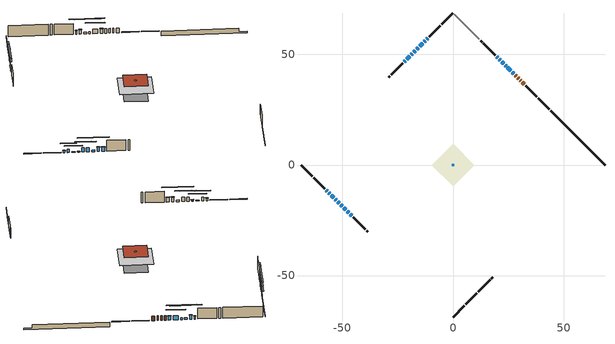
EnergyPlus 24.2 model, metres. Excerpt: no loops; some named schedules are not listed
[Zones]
conditioned space
 floor adiabatic (AdiabaticFloorConstruction): -9.62,0 0,9.62 9.62,0 0,-9.62 z3.72
 floor foundation (Slab1 construction): -6.8,0 0,6.8 6.8,0 0,-6.8 z-0.85
 wall outside (RimJoist1 construction): 0,-68.72 5.02,-63.7 / -68.72,0 -63.7,-5.02 / 0,68.72 -5.02,63.7 / 43.58,25.14 38.56,30.16 z1.28:1.58
 wall outside (RimJoist2 construction): 5.68,-63.05 10.7,-58.03 / -63.05,-5.68 -58.03,-10.7 / -5.68,63.05 -10.7,58.03 / 37.9,30.82 32.88,35.84 z1.28:1.58
 wall outside (AdiabaticWallConstruction 1): 32.23,36.49 31.36,37.36 / 30.71,38.01 30.31,38.41 / 29.66,39.06 29.27,39.46 / 28.61,40.11 28.16,40.56 z1.28:3.31
 wall outside (AdiabaticWallConstruction): -57.37,-11.35 -56.94,-11.79 z1.28:2.25; 27.51,41.21 26.79,41.93 z1.28:3.11; -11.35,57.37 -11.96,56.76 / -56.28,-12.44 -55.71,-13.02 z1.28:2.83; -55.05,-13.67 -53.99,-14.73 z1.28:1.59; -12.62,56.1 -13,55.72 z1.28:2.48; 26.13,42.59 24.63,44.1 / -52.14,-16.59 -51.51,-17.22 / -50.85,-17.87 -50.02,-18.7 / -47.78,-20.94 -47.15,-21.57 / -46.49,-22.23 -45.67,-23.06 z1.28:3.16; -13.65,55.07 -15.06,53.67 / -19.55,49.17 -20.95,47.77 z1.28:3.21; -53.33,-15.39 -52.79,-15.93 z1.28:1.56; 23.97,44.75 23.59,45.13 z1.28:2.17; 22.94,45.79 22.07,46.65 / -15.71,53.01 -16.36,52.36 z1.28:2.07; -17.02,51.71 -17.66,51.06 / -18.32,50.4 -18.9,49.83 z1.28:2.04; -49.37,-19.35 -48.43,-20.29 z1.28:2.02; 21.42,47.31 20.8,47.92 z1.28:3.06; 20.15,48.57 19.81,48.92 z1.28:2.68; -21.61,47.11 -21.99,46.73 z1.28:2.45
 wall outside (Wall1 construction): 11.35,-57.37 16.73,-51.99 / -45.01,-23.71 -39.63,-29.09 / -22.64,46.08 -28.02,40.7 / 19.15,49.57 13.78,54.95 z1.28:6.16
 wall outside (Wall2 construction): 17.39,-51.34 17.87,-50.85 / -38.98,-29.75 -38.49,-30.23 / -28.68,40.05 -29.16,39.56 / 13.12,55.6 12.64,56.09 z1.28:6.16
 wall foundation (FoundationWall1 construction): 44.24,24.48,-0.85 44.24,24.48,1.28 66.27,2.45,1.28 66.27,2.45,-0.24 68.72,0,-0.24 68.72,0,-0.85
 wall adiabatic (Wall4 construction): 11.98,56.74 0.66,68.07 z1.28:6.16
 window (WindowConstruction 11): -57.37,-11.35 -56.94,-11.79 z1.28:2.25
 window (WindowConstruction 5): 27.51,41.21 26.79,41.93 z1.28:3.11
 window (WindowConstruction 6): -11.35,57.37 -11.96,56.76 z1.28:2.83
 window (WindowConstruction 14): -56.28,-12.44 -55.71,-13.02 z1.28:2.83
 window (WindowConstruction 15): -55.05,-13.67 -53.99,-14.73 z1.28:1.58
 window (WindowConstruction 16): -12.62,56.1 -13,55.72 z1.28:2.47
 window (WindowConstruction 7): 26.13,42.59 24.63,44.1 z1.28:3.16
 window (WindowConstruction 8): -13.66,55.07 -15.06,53.67 z1.28:3.21
 window (WindowConstruction 12): -53.33,-15.39 -52.79,-15.93 z1.28:1.56
 window (WindowConstruction 9): -52.14,-16.59 -51.51,-17.22 z1.28:3.16
 window (WindowConstruction 10): -50.85,-17.87 -50.02,-18.7 z1.28:3.16
 window (WindowConstruction 22): 23.97,44.75 23.59,45.13 z1.28:2.17
 window (WindowConstruction 17): 22.93,45.79 22.07,46.65 z1.28:2.07
 window (WindowConstruction 18): -15.71,53.01 -16.36,52.36 z1.28:2.07
 window (WindowConstruction 19): -17.02,51.71 -17.66,51.06 z1.28:2.04
 window (WindowConstruction 20): -18.32,50.4 -18.89,49.83 z1.28:2.04
 window (WindowConstruction 21): -49.37,-19.35 -48.43,-20.29 z1.28:2.02
 window (WindowConstruction): 21.42,47.31 20.81,47.92 z1.28:3.06
 window (WindowConstruction 1): 20.15,48.57 19.81,48.91 z1.28:2.68
 window (WindowConstruction 2): -19.55,49.17 -20.95,47.77 z1.28:3.21
 window (WindowConstruction 3): -47.78,-20.94 -47.15,-21.57 z1.28:3.16
 window (WindowConstruction 4): -46.49,-22.23 -45.67,-23.06 z1.28:3.16
 window (WindowConstruction 13): -21.61,47.11 -21.99,46.74 z1.28:2.45
 door (Door): 32.23,36.49 31.37,37.36 z1.28:3.31
 door (Door 1): 30.71,38.01 30.31,38.41 z1.28:3.31
 door (Door 2): 29.66,39.07 29.27,39.45 z1.28:3.31
 door (Door 3): 28.61,40.11 28.17,40.56 z1.28:3.31
 ceiling adiabatic (AdiabaticFloorConstruction): 0,-9.62 9.62,0 0,9.62 -9.62,0 z3.72
 roof outside (Roof1 construction): 0,6.78 -6.78,0 0,-6.78 6.78,0 z6.16
 roof outside (AdiabaticRoofConstruction): 0.36,-0.36 0.36,0.36 -0.36,0.36 -0.36,-0.36 z6.16
 skylight (SkylightConstruction): 0.35,-0.35 0.35,0.35 -0.35,0.35 -0.35,-0.35 z6.16
shading: -56.8,-11.93 -57.51,-11.21 -57.8,-11.5 -57.09,-12.22 z2.45; 26.65,42.07 27.65,41.07 27.94,41.36 26.94,42.36 z3.31; -14.01,54.72 -9.31,59.41 -9.6,59.7 -14.3,55.01 z5.72; -53.66,-15.06 -58.32,-10.4 -58.61,-10.69 -53.95,-15.35 z5.72; -51.95,-16.78 -57.09,-11.63 -57.38,-11.92 -52.24,-17.07 z4.47; -15.04,53.68 -10.58,58.14 -10.87,58.44 -15.33,53.97 z5.36; 22.58,46.14 28.18,40.55 28.47,40.84 22.87,46.43 z6.05; -17.1,51.62 -11.61,57.11 -11.9,57.4 -17.39,51.91 z6.1; -52.65,-16.07 -53.47,-15.25 -53.77,-15.54 -52.94,-16.36 z1.76; -49.46,-19.26 -54.18,-14.54 -54.47,-14.83 -49.76,-19.55 z6.05; -47.98,-20.74 -52.89,-15.83 -53.18,-16.12 -48.27,-21.03 z6.05; 19.46,49.26 28.1,40.62 28.39,40.92 19.75,49.55 z8.01; 17.94,50.78 27.06,41.66 27.35,41.95 18.23,51.07 z7.91; -20.49,48.23 -11.58,57.14 -11.87,57.43 -20.78,48.52 z7.91; -21.79,46.93 -12.89,55.84 -13.18,56.13 -22.08,47.22 z7.88; -23.02,45.7 -14.19,54.53 -14.48,54.82 -23.32,45.99 z7.88; -44.31,-24.42 -53.5,-15.22 -53.79,-15.52 -44.6,-24.71 z7.86; 20.66,48.06 21.56,47.16 21.85,47.46 20.95,48.35 z3.26; 19.67,49.06 20.29,48.43 20.58,48.72 19.96,49.35 z2.88; -21.09,47.63 -19.41,49.31 -19.7,49.6 -21.39,47.92 z3.41; -47.01,-21.72 -47.92,-20.8 -48.21,-21.09 -47.3,-22.01 z3.36; -45.52,-23.2 -46.63,-22.09 -46.92,-22.38 -45.81,-23.49 z3.36; -22.13,46.59 -21.47,47.26 -21.76,47.55 -22.42,46.88 z2.65
[Building]
Building 1: Terrain=Suburbs
[Site:Location]
Montreal Intl AP_QC: Latitude {deg}=45.47; Longitude {deg}=-73.74; Time Zone {hr}=-5; Elevation {m}=36; Keep Site Location Information=Yes
[Site:GroundTemperature:Shallow]
2.07863, -0.316383, -0.508184, 0.628371, 5.19101, 9.73239, 13.6695, 16.1636, 16.3755, 14.347, 10.5102, 6.10817
[Site:WaterMainsTemperature]
Calculation Method=Schedule; Temperature Schedule=mains temperature schedule
[Material] Roughness=Rough; Thermal Absorptance=0.9
Name | Thickness {m} | Conductivity {W/m-K} | Density {kg/m3} | Specific Heat {J/kg-K} | Solar Absorptance | Visible Absorptance
asphalt or fiberglass shingles | 0.00635 | 0.162714 | 1121.4 | 1465.45 | 0.4 | 0.4
asphalt or fiberglass shingles 1 | 0.00635 | 0.162714 | 1121.4 | 1465.45 | 0.7 | 0.7
concrete 4.0 in. | 0.1016 | 1.803125 | 2242.8 | 837.4 | 0.7 | 0.7
concrete 8.0 in. | 0.2032 | 1.803125 | 2242.8 | 837.4 | 0.7 | 0.7
door material | 0.04445 | 0.188738 | 512.64 | 1214.23 | 0.7 | 0.7
door material 1 | 0.04445 | 0.0451087 | 512.64 | 1214.23 | 0.7 | 0.7
floor covering | 0.0127 | 0.0433444 | 54.468 | 1339.84 | 0.6 | 0.6
floor rigid ins; roof rigid ins 1; wall rigid ins | 0.512978 | 0.029427 | 32.04 | 1214.23 | 0.7 | 0.7
floor stud and cavity | 0.1397 | 1.75129 | 37.0049 | 1207.88 | 0.7 | 0.7
furniture material conditioned space 1 | 0.1524 | 0.115458 | 640.8 | 1214.23 | 0.6 | 0.6
gypsum board | 0.0127 | 0.160291 | 801 | 837.4 | 0.6 | 0.6
gypsum board 1 | 0.00254 | 0.160291 | 801 | 837.4 | 0.6 | 0.6
osb sheathing 0.5 in. | 0.0127 | 0.115458 | 512.64 | 1214.23 | 0.7 | 0.7
osb sheathing 0.5 in. 1 | 0.0127 | 0.115458 | 512.64 | 1214.23 | 0.4 | 0.4
osb sheathing 0.75 in. | 0.01905 | 0.115458 | 512.64 | 1214.23 | 0.7 | 0.7
osb sheathing 2.0 in. | 0.0508 | 0.115458 | 512.64 | 1214.23 | 0.7 | 0.7
rim joist rigid ins; roof rigid ins | 0.051816 | 0.029427 | 32.04 | 1214.23 | 0.7 | 0.7
rim joist stud and cavity | 0.0508 | 0.177588 | 50.32683 | 1063.81 | 0.6 | 0.6
rim joist stud and cavity 1 | 0.0508 | 0.275866 | 125.044 | 1163.47 | 0.6 | 0.6
roof stud and cavity | 0.2032 | 1.13207 | 78.34581 | 1123.46 | 0.7 | 0.7
roof stud and cavity 1 | 0.18415 | 1.7868 | 37.0049 | 1207.88 | 0.6 | 0.6
wall stud and cavity | 0.1397 | 0.162248 | 139.0536 | 1170.24 | 0.7 | 0.7
wall stud and cavity 1 | 0.0889 | 0.241317 | 50.32683 | 1063.81 | 0.7 | 0.7
wall stud and cavity 2 | 0.1397 | 0.136428 | 139.0536 | 1170.24 | 0.7 | 0.7
wall stud and cavity 3 | 0.0889 | 0.380278 | 52.3479 | 1209.89 | 0.7 | 0.7
wall stud and cavity 4 | 0.0889 | 0.391764 | 83.0341 | 1211.67 | 0.7 | 0.7
wood siding | 0.0254 | 0.102417 | 544.68 | 1172.36 | 0.4 | 0.4
wood siding 1 | 0.00254 | 0.102417 | 544.68 | 1172.36 | 0.4 | 0.4
wood siding 2; wood siding 3; wood siding 4 | 0.0254 | 0.102417 | 544.68 | 1172.36 | 0.7 | 0.7
[WindowMaterial:SimpleGlazingSystem]
Name | U-Factor {W/m2-K} | Solar Heat Gain Coefficient
SkylightMaterial | 5.78302 | 0.6866
WindowMaterial | 2.01228 | 0.38
WindowMaterial 1 | 2.15253 | 0.31
WindowMaterial 10 | 2.46823 | 0.32
WindowMaterial 11 | 5.2107 | 0.66
WindowMaterial 12 | 4.91147 | 0.61
WindowMaterial 13 | 2.21101 | 0.4
WindowMaterial 14 | 2.01796 | 0.37
WindowMaterial 15 | 2.126411 | 0.33
WindowMaterial 16 | 2.13095 | 0.33
WindowMaterial 17 | 2.1565 | 0.31
WindowMaterial 18 | 2.02194 | 0.37
WindowMaterial 19 | 2.24735 | 0.39
WindowMaterial 2 | 1.98389 | 0.39
WindowMaterial 3 | 2.00206 | 0.38
WindowMaterial 4 | 1.96686 | 0.4
WindowMaterial 5 | 5.780204 | 0.76
WindowMaterial 6 | 5.68481 | 0.74
WindowMaterial 7 | 1.97765 | 0.39
WindowMaterial 8 | 5.38785 | 0.69
WindowMaterial 9 | 4.672994 | 0.56
[Construction]
AdiabaticFloorConstruction: floor stud and cavity, floor rigid ins, osb sheathing 0.75 in., floor covering
AdiabaticRoofConstruction: asphalt or fiberglass shingles 1, roof rigid ins 1, osb sheathing 0.75 in., roof stud and cavity 1
AdiabaticWallConstruction: wood siding 3, wall rigid ins, wall stud and cavity 3, gypsum board
AdiabaticWallConstruction 1: wood siding 4, wall rigid ins, wall stud and cavity 3, gypsum board
Door: door material
Door 1; Door 2; Door 3: door material 1
FoundationWall1 construction: concrete 8.0 in.
furniture construction conditioned space 1: furniture material conditioned space 1
PartitionWallConstruction: gypsum board, wall stud and cavity 4, gypsum board
RimJoist1 construction: wood siding 2, rim joist stud and cavity
RimJoist2 construction: wood siding 2, rim joist rigid ins, osb sheathing 2.0 in., rim joist stud and cavity 1
Roof1 construction: asphalt or fiberglass shingles, roof rigid ins, osb sheathing 0.75 in., roof stud and cavity, gypsum board
SkylightConstruction: SkylightMaterial
Slab1 construction: concrete 4.0 in.
Wall1 construction: wood siding, osb sheathing 0.5 in., wall stud and cavity, gypsum board
Wall2 construction: wood siding 1, wall stud and cavity 1, gypsum board 1
Wall4 construction: osb sheathing 0.5 in. 1, wall stud and cavity 2, gypsum board
WindowConstruction: WindowMaterial
WindowConstruction 1: WindowMaterial 1
WindowConstruction 10; WindowConstruction 4: WindowMaterial 4
WindowConstruction 11: WindowMaterial 8
WindowConstruction 12: WindowMaterial 9
WindowConstruction 13: WindowMaterial 10
WindowConstruction 14: WindowMaterial 11
WindowConstruction 15: WindowMaterial 12
WindowConstruction 16: WindowMaterial 13
WindowConstruction 17: WindowMaterial 14
WindowConstruction 18: WindowMaterial 15
WindowConstruction 19: WindowMaterial 16
WindowConstruction 2; WindowConstruction 8: WindowMaterial 2
WindowConstruction 20: WindowMaterial 17
WindowConstruction 21: WindowMaterial 18
WindowConstruction 22: WindowMaterial 19
WindowConstruction 3; WindowConstruction 9: WindowMaterial 3
WindowConstruction 5: WindowMaterial 5
WindowConstruction 6: WindowMaterial 6
WindowConstruction 7: WindowMaterial 7
[Zone]
conditioned space: Multiplier=1; Volume {m3}=765.8; Part of Total Floor Area=Yes
[Space]
conditioned space 1: Zone=conditioned space; Volume {m3}=765.8
[SurfaceProperty:ExposedFoundationPerimeter]
Slab1: Exposed Perimeter Calculation Method=TotalExposedPerimeter; Total Exposed Perimeter {m}=34.625
[InternalMass] Zone or ZoneList=conditioned space; Space or SpaceList=conditioned space 1
Name | Construction | Surface Area {m2}
furniture mass conditioned space 1 | furniture construction conditioned space 1 | 111
partition wall mass | PartitionWallConstruction | 277.5
[Lights]
interior lighting: Zone or ZoneList or Space or SpaceList=conditioned space 1; Schedule=interior lighting schedule; Design Level Calculation Method=LightingLevel; Lighting Level {W}=343.2; Return Air Fraction=0; Fraction Radiant=0.6; Fraction Visible=0.2; Fraction Replaceable=1
[People]
occupants: Zone or ZoneList or Space or SpaceList=conditioned space 1; Number of People Schedule=occupants schedule; Number of People Calculation Method=People; Number of People=3; Fraction Radiant=0.314171; Sensible Heat Fraction=0.56303; Activity Level Schedule=occupants activity schedule; Carbon Dioxide Generation Rate {m3/s-W}=0; Enable ASHRAE 55 Comfort Warnings=No; Mean Radiant Temperature Calculation Type=EnclosureAveraged
[ElectricEquipment] Zone or ZoneList or Space or SpaceList=conditioned space 1; Design Level Calculation Method=EquipmentLevel
Name | Schedule | Design Level {W} | Fraction Latent | Fraction Radiant | Fraction Lost
clothes dryer | clothes dryer schedule | 140.772 | 0.015 | 0.081 | 0.85
clothes washer | clothes washer schedule | 32.1985 | 0.03 | 0.162 | 0.7
cooking range | cooking range schedule | 208.969 | 0.08 | 0.432 | 0.2
dishwasher | dishwasher schedule | 66.8632 | 0.3 | 0.18 | 0.4
fridge | fridge schedule | 72.9452 | 0 | 0.6 | 0
mech vent bath fan 0 | mech vent bath fan 0 schedule | 50.2 | 0 | 0 | 1
mech vent bath fan 1 | mech vent bath fan 1 schedule | 50.2 | 0 | 0 | 1
mech vent house fan | mech vent house fan schedule | 0 | 0 | 0 | 1
mech vent house fan cfis | mech vent house fan cfis schedule | 0 | 0 | 0 | 0
mech vent range fan 0 | mech vent range fan 0 schedule | 57 | 0 | 0 | 1
misc plug loads | misc plug loads schedule | 494.7 | 0.045 | 0.513 | 0.1
whole house fan | Always On Discrete | 0 | 0 | 0 | 1
[OtherEquipment] Zone or ZoneList or Space or SpaceList=conditioned space 1; Design Level Calculation Method=EquipmentLevel
Name | Fuel Type | Schedule | Design Level {W} | Fraction Latent | Fraction Radiant | Fraction Lost
clothes dryer 1 | Electricity | clothes dryer schedule | 0 | 0.015 | 0.081 | 0.85
cooking range 1 | Electricity | cooking range schedule | 0 | 0.08 | 0.432 | 0.2
general water use latent | None | general water use schedule | 59.3978 | 1 | 0 | 0
general water use sensible | None | general water use schedule | -58.539 | 0 | 0.6 | 0
mech vent house fan latent load | None | Always On Discrete | 0 | 1 | 0 | 0
mech vent house fan sensible load | None | Always On Discrete | 0 | 0 | 0 | 0
water heater energy adjustment1 | NaturalGas | Always On Discrete | 0.01 | 0 | 0 | 1
[ZoneInfiltration:DesignFlowRate] Zone or ZoneList or Space or SpaceList=conditioned space 1; Schedule=Always On Discrete; Design Flow Rate Calculation Method=Flow/Zone; Design Flow Rate {m3/s}=0
infil flow; natural vent flow; whole house fan flow
[Foundation:Kiva]
Foundation Kiva 1: Initial Indoor Air Temperature {C}=18; Wall Height Above Grade {m}=1.28001; Wall Depth Below Slab {m}=0.2032
[Foundation:Kiva:Settings]
Soil Conductivity {W/m-K}=0.849921; Soil Density {kg/m3}=1842.3; Soil Specific Heat {J/kg-K}=418.7; Ground Solar Absorptivity=0.9; Ground Thermal Absorptivity=0.9; Ground Surface Roughness {m}=0.03; Far-Field Width {m}=40; Deep-Ground Boundary Condition=ZeroFlux; Deep-Ground Depth {m}=40; Minimum Cell Dimension {m}=0.2; Maximum Cell Growth Coefficient=3; Simulation Timestep=Timestep
[Exterior:Lights]
exterior lighting: Schedule=exterior lighting schedule; Design Level {W}=75.6
[Schedule:Week:Daily]
interior lighting schedule Week Rule - Jan1-Jan27: interior lighting schedule day, interior lighting schedule day, interior lighting schedule day, interior lighting schedule day, interior lighting schedule day, interior lighting schedule day, interior lighting schedule day, interior lighting schedule default day, interior lighting schedule default day, interior lighting schedule default day, interior lighting schedule default day, interior lighting schedule default day
interior lighting schedule Week Rule - Jan28-Feb3: interior lighting schedule day, interior lighting schedule day, interior lighting schedule day, interior lighting schedule day, interior lighting schedule day 1, interior lighting schedule day 1, interior lighting schedule day 1, interior lighting schedule default day, interior lighting schedule default day, interior lighting schedule default day, interior lighting schedule default day, interior lighting schedule default day
interior lighting schedule Week Rule - Feb4-Feb24: interior lighting schedule day 1, interior lighting schedule day 1, interior lighting schedule day 1, interior lighting schedule day 1, interior lighting schedule day 1, interior lighting schedule day 1, interior lighting schedule day 1, interior lighting schedule default day, interior lighting schedule default day, interior lighting schedule default day, interior lighting schedule default day, interior lighting schedule default day
interior lighting schedule Week Rule - Feb25-Mar3: interior lighting schedule day 1, interior lighting schedule day 1, interior lighting schedule day 1, interior lighting schedule day 1, interior lighting schedule day 2, interior lighting schedule day 2, interior lighting schedule day 2, interior lighting schedule default day, interior lighting schedule default day, interior lighting schedule default day, interior lighting schedule default day, interior lighting schedule default day
interior lighting schedule Week Rule - Mar4-Mar31: interior lighting schedule day 2, interior lighting schedule day 2, interior lighting schedule day 2, interior lighting schedule day 2, interior lighting schedule day 2, interior lighting schedule day 2, interior lighting schedule day 2, interior lighting schedule default day, interior lighting schedule default day, interior lighting schedule default day, interior lighting schedule default day, interior lighting schedule default day
interior lighting schedule Week Rule - Apr1-Apr28: interior lighting schedule day 3, interior lighting schedule day 3, interior lighting schedule day 3, interior lighting schedule day 3, interior lighting schedule day 3, interior lighting schedule day 3, interior lighting schedule day 3, interior lighting schedule default day, interior lighting schedule default day, interior lighting schedule default day, interior lighting schedule default day, interior lighting schedule default day
interior lighting schedule Week Rule - Apr29-May5: interior lighting schedule day 3, interior lighting schedule day 3, interior lighting schedule day 4, interior lighting schedule day 4, interior lighting schedule day 4, interior lighting schedule day 4, interior lighting schedule day 4, interior lighting schedule default day, interior lighting schedule default day, interior lighting schedule default day, interior lighting schedule default day, interior lighting schedule default day
interior lighting schedule Week Rule - May6-May26: interior lighting schedule day 4, interior lighting schedule day 4, interior lighting schedule day 4, interior lighting schedule day 4, interior lighting schedule day 4, interior lighting schedule day 4, interior lighting schedule day 4, interior lighting schedule default day, interior lighting schedule default day, interior lighting schedule default day, interior lighting schedule default day, interior lighting schedule default day
interior lighting schedule Week Rule - May27-Jun2: interior lighting schedule day 4, interior lighting schedule day 4, interior lighting schedule day 4, interior lighting schedule day 4, interior lighting schedule day 4, interior lighting schedule day 5, interior lighting schedule day 5, interior lighting schedule default day, interior lighting schedule default day, interior lighting schedule default day, interior lighting schedule default day, interior lighting schedule default day
interior lighting schedule Week Rule - Jun3-Jun30: interior lighting schedule day 5, interior lighting schedule day 5, interior lighting schedule day 5, interior lighting schedule day 5, interior lighting schedule day 5, interior lighting schedule day 5, interior lighting schedule day 5, interior lighting schedule default day, interior lighting schedule default day, interior lighting schedule default day, interior lighting schedule default day, interior lighting schedule default day
interior lighting schedule Week Rule - Jul1-Jul28: interior lighting schedule day 6, interior lighting schedule day 6, interior lighting schedule day 6, interior lighting schedule day 6, interior lighting schedule day 6, interior lighting schedule day 6, interior lighting schedule day 6, interior lighting schedule default day, interior lighting schedule default day, interior lighting schedule default day, interior lighting schedule default day, interior lighting schedule default day
interior lighting schedule Week Rule - Jul29-Aug4: interior lighting schedule day 6, interior lighting schedule day 6, interior lighting schedule day 6, interior lighting schedule day 7, interior lighting schedule day 7, interior lighting schedule day 7, interior lighting schedule day 7, interior lighting schedule default day, interior lighting schedule default day, interior lighting schedule default day, interior lighting schedule default day, interior lighting schedule default day
interior lighting schedule Week Rule - Aug5-Aug25: interior lighting schedule day 7, interior lighting schedule day 7, interior lighting schedule day 7, interior lighting schedule day 7, interior lighting schedule day 7, interior lighting schedule day 7, interior lighting schedule day 7, interior lighting schedule default day, interior lighting schedule default day, interior lighting schedule default day, interior lighting schedule default day, interior lighting schedule default day
interior lighting schedule Week Rule - Aug26-Sep1: interior lighting schedule day 7, interior lighting schedule day 7, interior lighting schedule day 7, interior lighting schedule day 7, interior lighting schedule day 7, interior lighting schedule day 7, interior lighting schedule day 8, interior lighting schedule default day, interior lighting schedule default day, interior lighting schedule default day, interior lighting schedule default day, interior lighting schedule default day
interior lighting schedule Week Rule - Sep2-Sep29: interior lighting schedule day 8, interior lighting schedule day 8, interior lighting schedule day 8, interior lighting schedule day 8, interior lighting schedule day 8, interior lighting schedule day 8, interior lighting schedule day 8, interior lighting schedule default day, interior lighting schedule default day, interior lighting schedule default day, interior lighting schedule default day, interior lighting schedule default day
interior lighting schedule Week Rule - Sep30-Oct6: interior lighting schedule day 8, interior lighting schedule day 9, interior lighting schedule day 9, interior lighting schedule day 9, interior lighting schedule day 9, interior lighting schedule day 9, interior lighting schedule day 9, interior lighting schedule default day, interior lighting schedule default day, interior lighting schedule default day, interior lighting schedule default day, interior lighting schedule default day
interior lighting schedule Week Rule - Oct7-Oct27: interior lighting schedule day 9, interior lighting schedule day 9, interior lighting schedule day 9, interior lighting schedule day 9, interior lighting schedule day 9, interior lighting schedule day 9, interior lighting schedule day 9, interior lighting schedule default day, interior lighting schedule default day, interior lighting schedule default day, interior lighting schedule default day, interior lighting schedule default day
interior lighting schedule Week Rule - Oct28-Nov3: interior lighting schedule day 9, interior lighting schedule day 9, interior lighting schedule day 9, interior lighting schedule day 9, interior lighting schedule day 10, interior lighting schedule day 10, interior lighting schedule day 10, interior lighting schedule default day, interior lighting schedule default day, interior lighting schedule default day, interior lighting schedule default day, interior lighting schedule default day
interior lighting schedule Week Rule - Nov4-Nov24: interior lighting schedule day 10, interior lighting schedule day 10, interior lighting schedule day 10, interior lighting schedule day 10, interior lighting schedule day 10, interior lighting schedule day 10, interior lighting schedule day 10, interior lighting schedule default day, interior lighting schedule default day, interior lighting schedule default day, interior lighting schedule default day, interior lighting schedule default day
interior lighting schedule Week Rule - Nov25-Dec1: interior lighting schedule day 10, interior lighting schedule day 10, interior lighting schedule day 10, interior lighting schedule day 10, interior lighting schedule day 10, interior lighting schedule day 10, interior lighting schedule day 11, interior lighting schedule default day, interior lighting schedule default day, interior lighting schedule default day, interior lighting schedule default day, interior lighting schedule default day
interior lighting schedule Week Rule - Dec2-Dec31: interior lighting schedule day 11, interior lighting schedule day 11, interior lighting schedule day 11, interior lighting schedule day 11, interior lighting schedule day 11, interior lighting schedule day 11, interior lighting schedule day 11, interior lighting schedule default day, interior lighting schedule default day, interior lighting schedule default day, interior lighting schedule default day, interior lighting schedule default day
occupants schedule Week Rule - Jan1-Dec31: occupants schedule day, occupants schedule day, occupants schedule day, occupants schedule day, occupants schedule day, occupants schedule day, occupants schedule day, occupants schedule default day, occupants schedule default day, occupants schedule default day, occupants schedule default day, occupants schedule default day
clothes dryer schedule Week Rule - Jan1-Dec31: clothes dryer schedule day, clothes dryer schedule day, clothes dryer schedule day, clothes dryer schedule day, clothes dryer schedule day, clothes dryer schedule day, clothes dryer schedule day, clothes dryer schedule default day, clothes dryer schedule default day, clothes dryer schedule default day, clothes dryer schedule default day, clothes dryer schedule default day
clothes washer schedule Week Rule - Jan1-Dec31: clothes washer schedule day, clothes washer schedule day, clothes washer schedule day, clothes washer schedule day, clothes washer schedule day, clothes washer schedule day, clothes washer schedule day, clothes washer schedule default day, clothes washer schedule default day, clothes washer schedule default day, clothes washer schedule default day, clothes washer schedule default day
cooking range schedule Week Rule - Jan1-Dec31: cooking range schedule day, cooking range schedule day, cooking range schedule day, cooking range schedule day, cooking range schedule day, cooking range schedule day, cooking range schedule day, cooking range schedule default day, cooking range schedule default day, cooking range schedule default day, cooking range schedule default day, cooking range schedule default day
dishwasher schedule Week Rule - Jan1-Dec31: dishwasher schedule day, dishwasher schedule day, dishwasher schedule day, dishwasher schedule day, dishwasher schedule day, dishwasher schedule day, dishwasher schedule day, dishwasher schedule default day, dishwasher schedule default day, dishwasher schedule default day, dishwasher schedule default day, dishwasher schedule default day
mech vent bath fan 0 schedule Week Rule - Jan1-Dec31: mech vent bath fan 0 schedule day, mech vent bath fan 0 schedule day, mech vent bath fan 0 schedule day, mech vent bath fan 0 schedule day, mech vent bath fan 0 schedule day, mech vent bath fan 0 schedule day, mech vent bath fan 0 schedule day, mech vent bath fan 0 schedule default day, mech vent bath fan 0 schedule default day, mech vent bath fan 0 schedule default day, mech vent bath fan 0 schedule default day, mech vent bath fan 0 schedule default day
mech vent bath fan 1 schedule Week Rule - Jan1-Dec31: mech vent bath fan 1 schedule day, mech vent bath fan 1 schedule day, mech vent bath fan 1 schedule day, mech vent bath fan 1 schedule day, mech vent bath fan 1 schedule day, mech vent bath fan 1 schedule day, mech vent bath fan 1 schedule day, mech vent bath fan 1 schedule default day, mech vent bath fan 1 schedule default day, mech vent bath fan 1 schedule default day, mech vent bath fan 1 schedule default day, mech vent bath fan 1 schedule default day
mech vent range fan 0 schedule Week Rule - Jan1-Dec31: mech vent range fan 0 schedule day, mech vent range fan 0 schedule day, mech vent range fan 0 schedule day, mech vent range fan 0 schedule day, mech vent range fan 0 schedule day, mech vent range fan 0 schedule day, mech vent range fan 0 schedule day, mech vent range fan 0 schedule default day, mech vent range fan 0 schedule default day, mech vent range fan 0 schedule default day, mech vent range fan 0 schedule default day, mech vent range fan 0 schedule default day
misc plug loads schedule Week Rule - Jan1-Dec31: misc plug loads schedule day, misc plug loads schedule day, misc plug loads schedule day, misc plug loads schedule day, misc plug loads schedule day, misc plug loads schedule day, misc plug loads schedule day, misc plug loads schedule default day, misc plug loads schedule default day, misc plug loads schedule default day, misc plug loads schedule default day, misc plug loads schedule default day
general water use schedule Week Rule - Jan1-Dec31: general water use schedule day, general water use schedule day, general water use schedule day, general water use schedule day, general water use schedule day, general water use schedule day, general water use schedule day, general water use schedule default day, general water use schedule default day, general water use schedule default day, general water use schedule default day, general water use schedule default day
exterior lighting schedule Week Rule - Jan1-Jan27: exterior lighting schedule day, exterior lighting schedule day, exterior lighting schedule day, exterior lighting schedule day, exterior lighting schedule day, exterior lighting schedule day, exterior lighting schedule day, exterior lighting schedule default day, exterior lighting schedule default day, exterior lighting schedule default day, exterior lighting schedule default day, exterior lighting schedule default day
exterior lighting schedule Week Rule - Jan28-Feb3: exterior lighting schedule day, exterior lighting schedule day, exterior lighting schedule day, exterior lighting schedule day, exterior lighting schedule day 1, exterior lighting schedule day 1, exterior lighting schedule day 1, exterior lighting schedule default day, exterior lighting schedule default day, exterior lighting schedule default day, exterior lighting schedule default day, exterior lighting schedule default day
exterior lighting schedule Week Rule - Feb4-Feb24: exterior lighting schedule day 1, exterior lighting schedule day 1, exterior lighting schedule day 1, exterior lighting schedule day 1, exterior lighting schedule day 1, exterior lighting schedule day 1, exterior lighting schedule day 1, exterior lighting schedule default day, exterior lighting schedule default day, exterior lighting schedule default day, exterior lighting schedule default day, exterior lighting schedule default day
exterior lighting schedule Week Rule - Feb25-Mar3: exterior lighting schedule day 1, exterior lighting schedule day 1, exterior lighting schedule day 1, exterior lighting schedule day 1, exterior lighting schedule day 2, exterior lighting schedule day 2, exterior lighting schedule day 2, exterior lighting schedule default day, exterior lighting schedule default day, exterior lighting schedule default day, exterior lighting schedule default day, exterior lighting schedule default day
exterior lighting schedule Week Rule - Mar4-Mar31: exterior lighting schedule day 2, exterior lighting schedule day 2, exterior lighting schedule day 2, exterior lighting schedule day 2, exterior lighting schedule day 2, exterior lighting schedule day 2, exterior lighting schedule day 2, exterior lighting schedule default day, exterior lighting schedule default day, exterior lighting schedule default day, exterior lighting schedule default day, exterior lighting schedule default day
exterior lighting schedule Week Rule - Apr1-Apr28: exterior lighting schedule day 3, exterior lighting schedule day 3, exterior lighting schedule day 3, exterior lighting schedule day 3, exterior lighting schedule day 3, exterior lighting schedule day 3, exterior lighting schedule day 3, exterior lighting schedule default day, exterior lighting schedule default day, exterior lighting schedule default day, exterior lighting schedule default day, exterior lighting schedule default day
exterior lighting schedule Week Rule - Apr29-May5: exterior lighting schedule day 3, exterior lighting schedule day 3, exterior lighting schedule day 4, exterior lighting schedule day 4, exterior lighting schedule day 4, exterior lighting schedule day 4, exterior lighting schedule day 4, exterior lighting schedule default day, exterior lighting schedule default day, exterior lighting schedule default day, exterior lighting schedule default day, exterior lighting schedule default day
exterior lighting schedule Week Rule - May6-May26: exterior lighting schedule day 4, exterior lighting schedule day 4, exterior lighting schedule day 4, exterior lighting schedule day 4, exterior lighting schedule day 4, exterior lighting schedule day 4, exterior lighting schedule day 4, exterior lighting schedule default day, exterior lighting schedule default day, exterior lighting schedule default day, exterior lighting schedule default day, exterior lighting schedule default day
exterior lighting schedule Week Rule - May27-Jun2: exterior lighting schedule day 4, exterior lighting schedule day 4, exterior lighting schedule day 4, exterior lighting schedule day 4, exterior lighting schedule day 4, exterior lighting schedule day 5, exterior lighting schedule day 5, exterior lighting schedule default day, exterior lighting schedule default day, exterior lighting schedule default day, exterior lighting schedule default day, exterior lighting schedule default day
[Schedule:Year]
interior lighting schedule: interior lighting schedule Week Rule - Jan1-Jan27, 1, 1, 1, 27, interior lighting schedule Week Rule - Jan28-Feb3, 1, 28, 2, 3, interior lighting schedule Week Rule - Feb4-Feb24, 2, 4, 2, 24, interior lighting schedule Week Rule - Feb25-Mar3, 2, 25, 3, 3, interior lighting schedule Week Rule - Mar4-Mar31, 3, 4, 3, 31, interior lighting schedule Week Rule - Apr1-Apr28, 4, 1, 4, 28, interior lighting schedule Week Rule - Apr29-May5, 4, 29, 5, 5, interior lighting schedule Week Rule - May6-May26, 5, 6, 5, 26, interior lighting schedule Week Rule - May27-Jun2, 5, 27, 6, 2, interior lighting schedule Week Rule - Jun3-Jun30, 6, 3, 6, 30, interior lighting schedule Week Rule - Jul1-Jul28, 7, 1, 7, 28, interior lighting schedule Week Rule - Jul29-Aug4, 7, 29, 8, 4, interior lighting schedule Week Rule - Aug5-Aug25, 8, 5, 8, 25, interior lighting schedule Week Rule - Aug26-Sep1, 8, 26, 9, 1, interior lighting schedule Week Rule - Sep2-Sep29, 9, 2, 9, 29, interior lighting schedule Week Rule - Sep30-Oct6, 9, 30, 10, 6, interior lighting schedule Week Rule - Oct7-Oct27, 10, 7, 10, 27, interior lighting schedule Week Rule - Oct28-Nov3, 10, 28, 11, 3, interior lighting schedule Week Rule - Nov4-Nov24, 11, 4, 11, 24, interior lighting schedule Week Rule - Nov25-Dec1, 11, 25, 12, 1, interior lighting schedule Week Rule - Dec2-Dec31, 12, 2, 12, 31
occupants schedule: occupants schedule Week Rule - Jan1-Dec31, 1, 1, 12, 31
clothes dryer schedule: clothes dryer schedule Week Rule - Jan1-Dec31, 1, 1, 12, 31
clothes washer schedule: clothes washer schedule Week Rule - Jan1-Dec31, 1, 1, 12, 31
cooking range schedule: cooking range schedule Week Rule - Jan1-Dec31, 1, 1, 12, 31
dishwasher schedule: dishwasher schedule Week Rule - Jan1-Dec31, 1, 1, 12, 31
mech vent bath fan 0 schedule: mech vent bath fan 0 schedule Week Rule - Jan1-Dec31, 1, 1, 12, 31
mech vent bath fan 1 schedule: mech vent bath fan 1 schedule Week Rule - Jan1-Dec31, 1, 1, 12, 31
mech vent range fan 0 schedule: mech vent range fan 0 schedule Week Rule - Jan1-Dec31, 1, 1, 12, 31
misc plug loads schedule: misc plug loads schedule Week Rule - Jan1-Dec31, 1, 1, 12, 31
general water use schedule: general water use schedule Week Rule - Jan1-Dec31, 1, 1, 12, 31
exterior lighting schedule: exterior lighting schedule Week Rule - Jan1-Jan27, 1, 1, 1, 27, exterior lighting schedule Week Rule - Jan28-Feb3, 1, 28, 2, 3, exterior lighting schedule Week Rule - Feb4-Feb24, 2, 4, 2, 24, exterior lighting schedule Week Rule - Feb25-Mar3, 2, 25, 3, 3, exterior lighting schedule Week Rule - Mar4-Mar31, 3, 4, 3, 31, exterior lighting schedule Week Rule - Apr1-Apr28, 4, 1, 4, 28, exterior lighting schedule Week Rule - Apr29-May5, 4, 29, 5, 5, exterior lighting schedule Week Rule - May6-May26, 5, 6, 5, 26, exterior lighting schedule Week Rule - May27-Jun2, 5, 27, 6, 2, exterior lighting schedule Week Rule - Jun3-Jun30, 6, 3, 6, 30, exterior lighting schedule Week Rule - Jul1-Jul28, 7, 1, 7, 28, exterior lighting schedule Week Rule - Jul29-Aug4, 7, 29, 8, 4, exterior lighting schedule Week Rule - Aug5-Aug25, 8, 5, 8, 25, exterior lighting schedule Week Rule - Aug26-Sep1, 8, 26, 9, 1, exterior lighting schedule Week Rule - Sep2-Sep29, 9, 2, 9, 29, exterior lighting schedule Week Rule - Sep30-Oct6, 9, 30, 10, 6, exterior lighting schedule Week Rule - Oct7-Oct27, 10, 7, 10, 27, exterior lighting schedule Week Rule - Oct28-Nov3, 10, 28, 11, 3, exterior lighting schedule Week Rule - Nov4-Nov24, 11, 4, 11, 24, exterior lighting schedule Week Rule - Nov25-Dec1, 11, 25, 12, 1, exterior lighting schedule Week Rule - Dec2-Dec31, 12, 2, 12, 31
[Schedule:Constant]
Name | Hourly Value
occupants activity schedule | 117.228
fridge schedule | 0
mech vent house fan schedule; mech vent house fan cfis schedule; Always On Discrete | 1
[Schedule:Compact]
mains temperature schedule: Through: 01/01, For: AllDays, Until: 24:00, 6.56833, Through: 01/02, For: AllDays, Until: 24:00, 6.48722, Through: 01/03, For: AllDays, Until: 24:00, 6.40722, Through: 01/04, For: AllDays, Until: 24:00, 6.32889, Through: 01/05, For: AllDays, Until: 24:00, 6.25167, Through: 01/06, For: AllDays, Until: 24:00, 6.17611, Through: 01/07, For: AllDays, Until: 24:00, 6.10222, Through: 01/08, For: AllDays, Until: 24:00, 6.02944, Through: 01/09, For: AllDays, Until: 24:00, 5.95833, Through: 01/10, For: AllDays, Until: 24:00, 5.88889, Through: 01/11, For: AllDays, Until: 24:00, 5.82056, Through: 01/12, For: AllDays, Until: 24:00, 5.75444, Through: 01/13, For: AllDays, Until: 24:00, 5.68944, Through: 01/14, For: AllDays, Until: 24:00, 5.62611, Through: 01/15, For: AllDays, Until: 24:00, 5.56444, Through: 01/16, For: AllDays, Until: 24:00, 5.50444, Through: 01/17, For: AllDays, Until: 24:00, 5.44611, Through: 01/18, For: AllDays, Until: 24:00, 5.38944, Through: 01/19, For: AllDays, Until: 24:00, 5.33389, Through: 01/20, For: AllDays, Until: 24:00, 5.28111, Through: 01/21, For: AllDays, Until: 24:00, 5.22944, Through: 01/22, For: AllDays, Until: 24:00, 5.17944, Through: 01/23, For: AllDays, Until: 24:00, 5.13111, Through: 01/24, For: AllDays, Until: 24:00, 5.085, Through: 01/25, For: AllDays, Until: 24:00, 5.04056, Through: 01/26, For: AllDays, Until: 24:00, 4.99778, Through: 01/27, For: AllDays, Until: 24:00, 4.95667, Through: 01/28, For: AllDays, Until: 24:00, 4.91778, Through: 01/29, For: AllDays, Until: 24:00, 4.88056, Through: 01/30, For: AllDays, Until: 24:00, 4.845, Through: 01/31, For: AllDays, Until: 24:00, 4.81167, Through: 02/01, For: AllDays, Until: 24:00, 4.77944, Through: 02/02, For: AllDays, Until: 24:00, 4.75, Through: 02/03, For: AllDays, Until: 24:00, 4.72167, Through: 02/04, For: AllDays, Until: 24:00, 4.69611, Through: 02/05, For: AllDays, Until: 24:00, 4.67167, Through: 02/06, For: AllDays, Until: 24:00, 4.64944, Through: 02/07, For: AllDays, Until: 24:00, 4.62889, Through: 02/08, For: AllDays, Until: 24:00, 4.61056, Through: 02/09, For: AllDays, Until: 24:00, 4.59389, Through: 02/10, For: AllDays, Until: 24:00, 4.57944, Through: 02/11, For: AllDays, Until: 24:00, 4.56667, Through: 02/12, For: AllDays, Until: 24:00, 4.55611, Through: 02/13, For: AllDays, Until: 24:00, 4.54722, Through: 02/14, For: AllDays, Until: 24:00, 4.54056, Through: 02/15, For: AllDays, Until: 24:00, 4.53556, Through: 02/16, For: AllDays, Until: 24:00, 4.53278, Through: 02/17, For: AllDays, Until: 24:00, 4.53167, Through: 02/18, For: AllDays, Until: 24:00, 4.53278, Through: 02/19, For: AllDays, Until: 24:00, 4.53556, Through: 02/20, For: AllDays, Until: 24:00, 4.54056, Through: 02/21, For: AllDays, Until: 24:00, 4.54722, Through: 02/22, For: AllDays, Until: 24:00, 4.55611, Through: 02/23, For: AllDays, Until: 24:00, 4.56667, Through: 02/24, For: AllDays, Until: 24:00, 4.57944, Through: 02/25, For: AllDays, Until: 24:00, 4.59389, Through: 02/26, For: AllDays, Until: 24:00, 4.61056, Through: 02/27, For: AllDays, Until: 24:00, 4.62889, Through: 02/28, For: AllDays, Until: 24:00, 4.64889, Through: 03/01, For: AllDays, Until: 24:00, 4.67111, Through: 03/02, For: AllDays, Until: 24:00, 4.69556, Through: 03/03, For: AllDays, Until: 24:00, 4.72167, Through: 03/04, For: AllDays, Until: 24:00, 4.74944, Through: 03/05, For: AllDays, Until: 24:00, 4.77944, Through: 03/06, For: AllDays, Until: 24:00, 4.81111, Through: 03/07, For: AllDays, Until: 24:00, 4.84444, Through: 03/08, For: AllDays, Until: 24:00, 4.88, Through: 03/09, For: AllDays, Until: 24:00, 4.91722, Through: 03/10, For: AllDays, Until: 24:00, 4.95611, Through: 03/11, For: AllDays, Until: 24:00, 4.99722, Through: 03/12, For: AllDays, Until: 24:00, 5.04, Through: 03/13, For: AllDays, Until: 24:00, 5.08444, Through: 03/14, For: AllDays, Until: 24:00, 5.13056, Through: 03/15, For: AllDays, Until: 24:00, 5.17889, Through: 03/16, For: AllDays, Until: 24:00, 5.22833, Through: 03/17, For: AllDays, Until: 24:00, 5.28, Through: 03/18, For: AllDays, Until: 24:00, 5.33333, Through: 03/19, For: AllDays, Until: 24:00, 5.38833, Through: 03/20, For: AllDays, Until: 24:00, 5.445, Through: 03/21, For: AllDays, Until: 24:00, 5.50333, Through: 03/22, For: AllDays, Until: 24:00, 5.56333, Through: 03/23, For: AllDays, Until: 24:00, 5.625, Through: 03/24, For: AllDays, Until: 24:00, 5.68833, Through: 03/25, For: AllDays, Until: 24:00, 5.75333, Through: 03/26, For: AllDays, Until: 24:00, 5.81944, Through: 03/27, For: AllDays, Until: 24:00, 5.88778, Through: 03/28, For: AllDays, Until: 24:00, 5.95722, Through: 03/29, For: AllDays, Until: 24:00, 6.02833, Through: 03/30, For: AllDays, Until: 24:00, 6.10111, Through: 03/31, For: AllDays, Until: 24:00, 6.175, Through: 04/01, For: AllDays, Until: 24:00, 6.25056, Through: 04/02, For: AllDays, Until: 24:00, 6.32778, Through: 04/03, For: AllDays, Until: 24:00, 6.40611, Through: 04/04, For: AllDays, Until: 24:00, 6.48556, Through: 04/05, For: AllDays, Until: 24:00, 6.56722, Through: 04/06, For: AllDays, Until: 24:00, 6.64944, Through: 04/07, For: AllDays, Until: 24:00, 6.73333, Through: 04/08, For: AllDays, Until: 24:00, 6.81833, Through: 04/09, For: AllDays, Until: 24:00, 6.905, Through: 04/10, For: AllDays, Until: 24:00, 6.99278, Through: 04/11, For: AllDays, Until: 24:00, 7.08111, Through: 04/12, For: AllDays, Until: 24:00, 7.17167, Through: 04/13, For: AllDays, Until: 24:00, 7.26278, Through: 04/14, For: AllDays, Until: 24:00, 7.355, Through: 04/15, For: AllDays, Until: 24:00, 7.44833, Through: 04/16, For: AllDays, Until: 24:00, 7.54278, Through: 04/17, For: AllDays, Until: 24:00, 7.63889, Through: 04/18, For: AllDays, Until: 24:00, 7.735, Through: 04/19, For: AllDays, Until: 24:00, 7.83278, Through: 04/20, For: AllDays, Until: 24:00, 7.93167, Through: 04/21, For: AllDays, Until: 24:00, 8.03111, Through: 04/22, For: AllDays, Until: 24:00, 8.13167, Through: 04/23, For: AllDays, Until: 24:00, 8.23278, Through: 04/24, For: AllDays, Until: 24:00, 8.335, Through: 04/25, For: AllDays, Until: 24:00, 8.43778, Through: 04/26, For: AllDays, Until: 24:00, 8.54167, Through: 04/27, For: AllDays, Until: 24:00, 8.64611, Through: 04/28, For: AllDays, Until: 24:00, 8.75167, Through: 04/29, For: AllDays, Until: 24:00, 8.85778, Through: 04/30, For: AllDays, Until: 24:00, 8.96444, Through: 05/01, For: AllDays, Until: 24:00, 9.07167, Through: 05/02, For: AllDays, Until: 24:00, 9.17944, Through: 05/03, For: AllDays, Until: 24:00, 9.28778, Through: 05/04, For: AllDays, Until: 24:00, 9.39667, Through: 05/05, For: AllDays, Until: 24:00, 9.50667, Through: 05/06, For: AllDays, Until: 24:00, 9.61667, Through: 05/07, For: AllDays, Until: 24:00, 9.72667, Through: 05/08, For: AllDays, Until: 24:00, 9.83778, Through: 05/09, For: AllDays, Until: 24:00, 9.94889, Through: 05/10, For: AllDays, Until: 24:00, 10.0606, Through: 05/11, For: AllDays, Until: 24:00, 10.1722, Through: 05/12, For: AllDays, Until: 24:00, 10.2844, Through: 05/13, For: AllDays, Until: 24:00, 10.3967, Through: 05/14, For: AllDays, Until: 24:00, 10.5094, Through: 05/15, For: AllDays, Until: 24:00, 10.6222, Through: 05/16, For: AllDays, Until: 24:00, 10.735, Through: 05/17, For: AllDays, Until: 24:00, 10.8478, Through: 05/18, For: AllDays, Until: 24:00, 10.9611, Through: 05/19, For: AllDays, Until: 24:00, 11.0744, Through: 05/20, For: AllDays, Until: 24:00, 11.1872, Through: 05/21, For: AllDays, Until: 24:00, 11.3006, Through: 05/22, For: AllDays, Until: 24:00, 11.4133, Through: 05/23, For: AllDays, Until: 24:00, 11.5267, Through: 05/24, For: AllDays, Until: 24:00, 11.6394, Through: 05/25, For: AllDays, Until: 24:00, 11.7522, Through: 05/26, For: AllDays, Until: 24:00, 11.8644, Through: 05/27, For: AllDays, Until: 24:00, 11.9767, Through: 05/28, For: AllDays, Until: 24:00, 12.0889, Through: 05/29, For: AllDays, Until: 24:00, 12.2006, Through: 05/30, For: AllDays, Until: 24:00, 12.3122, Through: 05/31, For: AllDays, Until: 24:00, 12.4228, Through: 06/01, For: AllDays, Until: 24:00, 12.5339, Through: 06/02, For: AllDays, Until: 24:00, 12.6439, Through: 06/03, For: AllDays, Until: 24:00, 12.7539, Through: 06/04, For: AllDays, Until: 24:00, 12.8628, Through: 06/05, For: AllDays, Until: 24:00, 12.9717, Through: 06/06, For: AllDays, Until: 24:00, 13.08, Through: 06/07, For: AllDays, Until: 24:00, 13.1878, Through: 06/08, For: AllDays, Until: 24:00, 13.2944, Through: 06/09, For: AllDays, Until: 24:00, 13.4011, Through: 06/10, For: AllDays, Until: 24:00, 13.5067, Through: 06/11, For: AllDays, Until: 24:00, 13.6117, Through: 06/12, For: AllDays, Until: 24:00, 13.7156, Through: 06/13, For: AllDays, Until: 24:00, 13.8194, Through: 06/14, For: AllDays, Until: 24:00, 13.9222, Through: 06/15, For: AllDays, Until: 24:00, 14.0239, Through: 06/16, For: AllDays, Until: 24:00, 14.125, Through: 06/17, For: AllDays, Until: 24:00, 14.225, Through: 06/18, For: AllDays, Until: 24:00, 14.3239, Through: 06/19, For: AllDays, Until: 24:00, 14.4222, Through: 06/20, For: AllDays, Until: 24:00, 14.5194, Through: 06/21, For: AllDays, Until: 24:00, 14.6156, Through: 06/22, For: AllDays, Until: 24:00, 14.7106, Through: 06/23, For: AllDays, Until: 24:00, 14.805, Through: 06/24, For: AllDays, Until: 24:00, 14.8978, Through: 06/25, For: AllDays, Until: 24:00, 14.9894, Through: 06/26, For: AllDays, Until: 24:00, 15.0806, Through: 06/27, For: AllDays, Until: 24:00, 15.17, Through: 06/28, For: AllDays, Until: 24:00, 15.2583, Through: 06/29, For: AllDays, Until: 24:00, 15.3456, Through: 06/30, For: AllDays, Until: 24:00, 15.4311, Through: 07/01, For: AllDays, Until: 24:00, 15.5161, Through: 07/02, For: AllDays, Until: 24:00, 15.5989, Through: 07/03, For: AllDays, Until: 24:00, 15.6811, Through: 07/04, For: AllDays, Until: 24:00, 15.7617, Through: 07/05, For: AllDays, Until: 24:00, 15.8411, Through: 07/06, For: AllDays, Until: 24:00, 15.9189, Through: 07/07, For: AllDays, Until: 24:00, 15.995, Through: 07/08, For: AllDays, Until: 24:00, 16.07, Through: 07/09, For: AllDays, Until: 24:00, 16.1433, Through: 07/10, For: AllDays, Until: 24:00, 16.2156, Through: 07/11, For: AllDays, Until: 24:00, 16.2861, Through: 07/12, For: AllDays, Until: 24:00, 16.355, Through: 07/13, For: AllDays, Until: 24:00, 16.4222, Through: 07/14, For: AllDays, Until: 24:00, 16.4878, Through: 07/15, For: AllDays, Until: 24:00, 16.5522, Through: 07/16, For: AllDays, Until: 24:00, 16.615, Through: 07/17, For: AllDays, Until: 24:00, 16.6756, Through: 07/18, For: AllDays, Until: 24:00, 16.735, Through: 07/19, For: AllDays, Until: 24:00, 16.7928, Through: 07/20, For: AllDays, Until: 24:00, 16.8489, Through: 07/21, For: AllDays, Until: 24:00, 16.9028, Through: 07/22, For: AllDays, Until: 24:00, 16.9556, Through: 07/23, For: AllDays, Until: 24:00, 17.0061, Through: 07/24, For: AllDays, Until: 24:00, 17.0556, Through: 07/25, For: AllDays, Until: 24:00, 17.1028, Through: 07/26, For: AllDays, Until: 24:00, 17.1483, Through: 07/27, For: AllDays, Until: 24:00, 17.1917, Through: 07/28, For: AllDays, Until: 24:00, 17.2339, Through: 07/29, For: AllDays, Until: 24:00, 17.2739, Through: 07/30, For: AllDays, Until: 24:00, 17.3122, Through: 07/31, For: AllDays, Until: 24:00, 17.3489, Through: 08/01, For: AllDays, Until: 24:00, 17.3833, Through: 08/02, For: AllDays, Until: 24:00, 17.4161, Through: 08/03, For: AllDays, Until: 24:00, 17.4467, Through: 08/04, For: AllDays, Until: 24:00, 17.4761, Through: 08/05, For: AllDays, Until: 24:00, 17.5028, Through: 08/06, For: AllDays, Until: 24:00, 17.5283, Through: 08/07, For: AllDays, Until: 24:00, 17.5517, Through: 08/08, For: AllDays, Until: 24:00, 17.5728, Through: 08/09, For: AllDays, Until: 24:00, 17.5922, Through: 08/10, For: AllDays, Until: 24:00, 17.61, Through: 08/11, For: AllDays, Until: 24:00, 17.6256, Through: 08/12, For: AllDays, Until: 24:00, 17.6394, Through: 08/13, For: AllDays, Until: 24:00, 17.6511, Through: 08/14, For: AllDays, Until: 24:00, 17.6611, Through: 08/15, For: AllDays, Until: 24:00, 17.6689, Through: 08/16, For: AllDays, Until: 24:00, 17.675, Through: 08/17, For: AllDays, Until: 24:00, 17.6789, Through: 08/18, For: AllDays, Until: 24:00, 17.6811, Through: 08/19, For: AllDays, Until: 24:00, 17.6811, Through: 08/20, For: AllDays, Until: 24:00, 17.6794, Through: 08/21, For: AllDays, Until: 24:00, 17.6756, Through: 08/22, For: AllDays, Until: 24:00, 17.67, Through: 08/23, For: AllDays, Until: 24:00, 17.6622, Through: 08/24, For: AllDays, Until: 24:00, 17.6528, Through: 08/25, For: AllDays, Until: 24:00, 17.6411, Through: 08/26, For: AllDays, Until: 24:00, 17.6278, Through: 08/27, For: AllDays, Until: 24:00, 17.6122, Through: 08/28, For: AllDays, Until: 24:00, 17.595, Through: 08/29, For: AllDays, Until: 24:00, 17.5756, Through: 08/30, For: AllDays, Until: 24:00, 17.5544, Through: 08/31, For: AllDays, Until: 24:00, 17.5311, Through: 09/01, For: AllDays, Until: 24:00, 17.5061, Through: 09/02, For: AllDays, Until: 24:00, 17.4794, Through: 09/03, For: AllDays, Until: 24:00, 17.4506, Through: 09/04, For: AllDays, Until: 24:00, 17.42, Through: 09/05, For: AllDays, Until: 24:00, 17.3878, Through: 09/06, For: AllDays, Until: 24:00, 17.3533, Through: 09/07, For: AllDays, Until: 24:00, 17.3172, Through: 09/08, For: AllDays, Until: 24:00, 17.2789, Through: 09/09, For: AllDays, Until: 24:00, 17.2389, Through: 09/10, For: AllDays, Until: 24:00, 17.1972, Through: 09/11, For: AllDays, Until: 24:00, 17.1539, Through: 09/12, For: AllDays, Until: 24:00, 17.1083, Through: 09/13, For: AllDays, Until: 24:00, 17.0617, Through: 09/14, For: AllDays, Until: 24:00, 17.0128, Through: 09/15, For: AllDays, Until: 24:00, 16.9622, Through: 09/16, For: AllDays, Until: 24:00, 16.9094, Through: 09/17, For: AllDays, Until: 24:00, 16.8556, Through: 09/18, For: AllDays, Until: 24:00, 16.8, Through: 09/19, For: AllDays, Until: 24:00, 16.7422, Through: 09/20, For: AllDays, Until: 24:00, 16.6833, Through: 09/21, For: AllDays, Until: 24:00, 16.6228, Through: 09/22, For: AllDays, Until: 24:00, 16.56, Through: 09/23, For: AllDays, Until: 24:00, 16.4961, Through: 09/24, For: AllDays, Until: 24:00, 16.4306, Through: 09/25, For: AllDays, Until: 24:00, 16.3633, Through: 09/26, For: AllDays, Until: 24:00, 16.295, Through: 09/27, For: AllDays, Until: 24:00, 16.2244, Through: 09/28, For: AllDays, Until: 24:00, 16.1528, Through: 09/29, For: AllDays, Until: 24:00, 16.0794, Through: 09/30, For: AllDays, Until: 24:00, 16.0044, Through: 10/01, For: AllDays, Until: 24:00, 15.9283, Through: 10/02, For: AllDays, Until: 24:00, 15.8511, Through: 10/03, For: AllDays, Until: 24:00, 15.7717, Through: 10/04, For: AllDays, Until: 24:00, 15.6917, Through: 10/05, For: AllDays, Until: 24:00, 15.6094, Through: 10/06, For: AllDays, Until: 24:00, 15.5267, Through: 10/07, For: AllDays, Until: 24:00, 15.4422, Through: 10/08, For: AllDays, Until: 24:00, 15.3567, Through: 10/09, For: AllDays, Until: 24:00, 15.2694, Through: 10/10, For: AllDays, Until: 24:00, 15.1811, Through: 10/11, For: AllDays, Until: 24:00, 15.0917, Through: 10/12, For: AllDays, Until: 24:00, 15.0011, Through: 10/13, For: AllDays, Until: 24:00, 14.9094, Through: 10/14, For: AllDays, Until: 24:00, 14.8167, Through: 10/15, For: AllDays, Until: 24:00, 14.7228, Through: 10/16, For: AllDays, Until: 24:00, 14.6278, Through: 10/17, For: AllDays, Until: 24:00, 14.5317, Through: 10/18, For: AllDays, Until: 24:00, 14.4344, Through: 10/19, For: AllDays, Until: 24:00, 14.3367, Through: 10/20, For: AllDays, Until: 24:00, 14.2378, Through: 10/21, For: AllDays, Until: 24:00, 14.1378, Through: 10/22, For: AllDays, Until: 24:00, 14.0367, Through: 10/23, For: AllDays, Until: 24:00, 13.935, Through: 10/24, For: AllDays, Until: 24:00, 13.8322, Through: 10/25, For: AllDays, Until: 24:00, 13.7289, Through: 10/26, For: AllDays, Until: 24:00, 13.625, Through: 10/27, For: AllDays, Until: 24:00, 13.52, Through: 10/28, For: AllDays, Until: 24:00, 13.4144, Through: 10/29, For: AllDays, Until: 24:00, 13.3083, Through: 10/30, For: AllDays, Until: 24:00, 13.2011, Through: 10/31, For: AllDays, Until: 24:00, 13.0939, Through: 11/01, For: AllDays, Until: 24:00, 12.9856, Through: 11/02, For: AllDays, Until: 24:00, 12.8767, Through: 11/03, For: AllDays, Until: 24:00, 12.7678, Through: 11/04, For: AllDays, Until: 24:00, 12.6578, Through: 11/05, For: AllDays, Until: 24:00, 12.5478, Through: 11/06, For: AllDays, Until: 24:00, 12.4372, Through: 11/07, For: AllDays, Until: 24:00, 12.3261, Through: 11/08, For: AllDays, Until: 24:00, 12.215, Through: 11/09, For: AllDays, Until: 24:00, 12.1033, Through: 11/10, For: AllDays, Until: 24:00, 11.9911, Through: 11/11, For: AllDays, Until: 24:00, 11.8789, Through: 11/12, For: AllDays, Until: 24:00, 11.7667, Through: 11/13, For: AllDays, Until: 24:00, 11.6539, Through: 11/14, For: AllDays, Until: 24:00, 11.5411, Through: 11/15, For: AllDays, Until: 24:00, 11.4278, Through: 11/16, For: AllDays, Until: 24:00, 11.315, Through: 11/17, For: AllDays, Until: 24:00, 11.2017, Through: 11/18, For: AllDays, Until: 24:00, 11.0889, Through: 11/19, For: AllDays, Until: 24:00, 10.9756, Through: 11/20, For: AllDays, Until: 24:00, 10.8622, Through: 11/21, For: AllDays, Until: 24:00, 10.7494, Through: 11/22, For: AllDays, Until: 24:00, 10.6367, Through: 11/23, For: AllDays, Until: 24:00, 10.5239, Through: 11/24, For: AllDays, Until: 24:00, 10.4111, Through: 11/25, For: AllDays, Until: 24:00, 10.2989, Through: 11/26, For: AllDays, Until: 24:00, 10.1867, Through: 11/27, For: AllDays, Until: 24:00, 10.0744, Through: 11/28, For: AllDays, Until: 24:00, 9.96333, Through: 11/29, For: AllDays, Until: 24:00, 9.85167, Through: 11/30, For: AllDays, Until: 24:00, 9.74111, Through: 12/01, For: AllDays, Until: 24:00, 9.63056, Through: 12/02, For: AllDays, Until: 24:00, 9.52056, Through: 12/03, For: AllDays, Until: 24:00, 9.41111, Through: 12/04, For: AllDays, Until: 24:00, 9.30167, Through: 12/05, For: AllDays, Until: 24:00, 9.19333, Through: 12/06, For: AllDays, Until: 24:00, 9.08556, Through: 12/07, For: AllDays, Until: 24:00, 8.97778, Through: 12/08, For: AllDays, Until: 24:00, 8.87111, Through: 12/09, For: AllDays, Until: 24:00, 8.765, Through: 12/10, For: AllDays, Until: 24:00, 8.66, Through: 12/11, For: AllDays, Until: 24:00, 8.555, Through: 12/12, For: AllDays, Until: 24:00, 8.45111, Through: 12/13, For: AllDays, Until: 24:00, 8.34833, Through: 12/14, For: AllDays, Until: 24:00, 8.24611, Through: 12/15, For: AllDays, Until: 24:00, 8.14444, Through: 12/16, For: AllDays, Until: 24:00, 8.04389, Through: 12/17, For: AllDays, Until: 24:00, 7.94444, Through: 12/18, For: AllDays, Until: 24:00, 7.84556, Through: 12/19, For: AllDays, Until: 24:00, 7.74778, Through: 12/20, For: AllDays, Until: 24:00, 7.65111, Through: 12/21, For: AllDays, Until: 24:00, 7.555, Through: 12/22, For: AllDays, Until: 24:00, 7.46056, Through: 12/23, For: AllDays, Until: 24:00, 7.36667, Through: 12/24, For: AllDays, Until: 24:00, 7.27444, Through: 12/25, For: AllDays, Until: 24:00, 7.18278, Through: 12/26, For: AllDays, Until: 24:00, 7.09278, Through: 12/27, For: AllDays, Until: 24:00, 7.00389, Through: 12/28, For: AllDays, Until: 24:00, 6.91611, Through: 12/29, For: AllDays, Until: 24:00, 6.82944, Through: 12/30, For: AllDays, Until: 24:00, 6.74389, Through: 12/31, For: AllDays, Until: 24:00, 6.66
